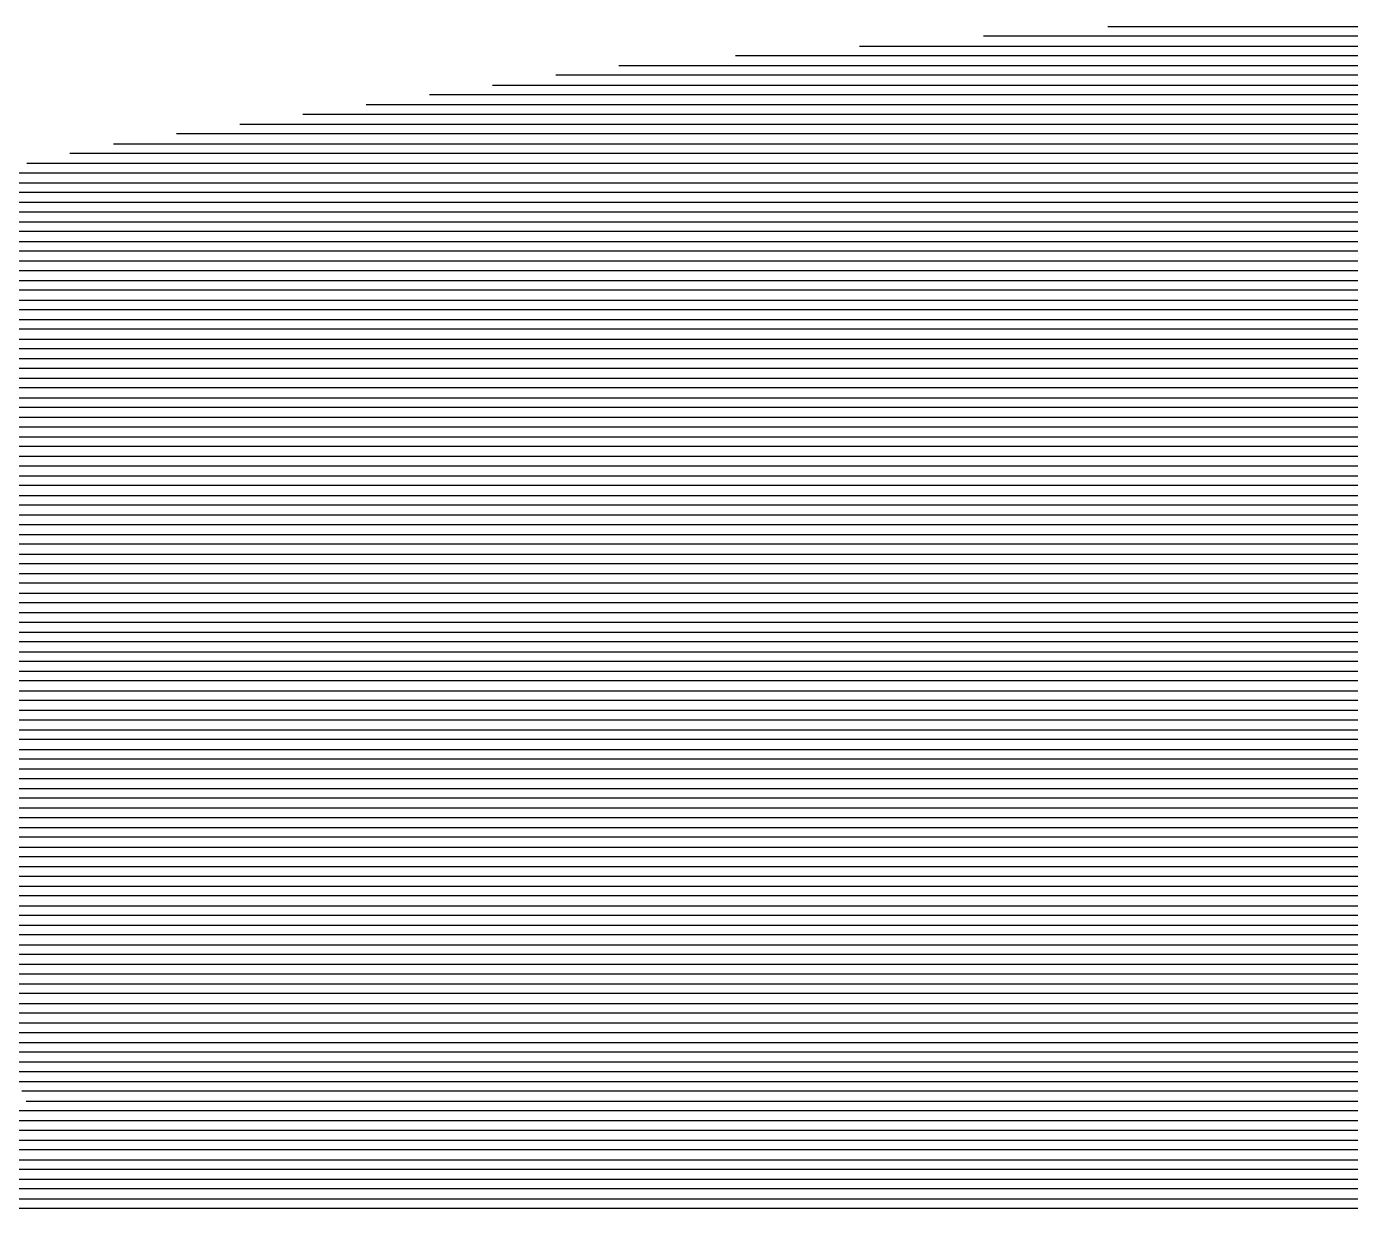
# Model space of a CAD drawing. Header units: metres. Extents: x -7 to 7, y -7 to 7.
# Drawn here: x -1.37 to -0.014, y 5.775 to 6.985 of the extents above; entities that cross this region are included whole.
import ezdxf

# ---------------------------------------------------------------- set-up
doc = ezdxf.new("R2010")
doc.units = ezdxf.units.M

msp = doc.modelspace()

# ---------------------------------------------------------------- linework, layer by layer
for p, q in [((-0.262379, 6.985147, -0.307873), (-0.2259, 6.985147, -0.304257)), ((-0.2259, 6.985147, -0.304257), (-0.225271, 6.985147, -0.304194)), ((-0.225271, 6.985147, -0.304194), (0.299277, 6.985147, -0.251262)), ((-0.227382, 6.975147, -0.304158), (-0.38942, 6.975147, -0.320217)), ((-0.224588, 6.975147, -0.303874), (-0.227382, 6.975147, -0.304158)), ((0.297307, 6.975147, -0.25121), (-0.224588, 6.975147, -0.303874)), ((-0.230346, 6.955147, -0.303958), (-0.643504, 6.955147, -0.344904)), ((-0.516462, 6.965147, -0.332561), (-0.228864, 6.965147, -0.304058)), ((-0.223221, 6.955147, -0.303236), (-0.230346, 6.955147, -0.303958)), ((-0.228864, 6.965147, -0.304058), (-0.223905, 6.965147, -0.303555)), ((-0.223905, 6.965147, -0.303555), (0.295338, 6.965147, -0.251158)), ((0.293368, 6.955147, -0.251107), (-0.223221, 6.955147, -0.303236)), ((-0.762811, 6.945147, -0.356468), (-0.754631, 6.945147, -0.355671)), ((-0.754631, 6.945147, -0.355671), (-0.231827, 6.945147, -0.303858)), ((-0.231827, 6.945147, -0.303858), (-0.222538, 6.945147, -0.302916)), ((-0.222538, 6.945147, -0.302916), (0.291399, 6.945147, -0.251055)), ((-0.753448, 6.935147, -0.355307), (-0.827531, 6.935147, -0.362526)), ((-0.233309, 6.935147, -0.303758), (-0.753448, 6.935147, -0.355307)), ((-0.221855, 6.935147, -0.302597), (-0.233309, 6.935147, -0.303758)), ((0.289429, 6.935147, -0.251003), (-0.221855, 6.935147, -0.302597)), ((-0.751082, 6.915147, -0.354579), (-0.956971, 6.915147, -0.374642)), ((-0.892251, 6.925147, -0.368584), (-0.752265, 6.925147, -0.354943)), ((-0.752265, 6.925147, -0.354943), (-0.234791, 6.925147, -0.303659)), ((-0.236273, 6.915147, -0.303559), (-0.751082, 6.915147, -0.354579)), ((-0.220488, 6.915147, -0.301958), (-0.236273, 6.915147, -0.303559)), ((-0.234791, 6.925147, -0.303659), (-0.221171, 6.925147, -0.302278)), ((-0.221171, 6.925147, -0.302278), (0.28746, 6.925147, -0.250952)), ((0.285491, 6.915147, -0.2509), (-0.220488, 6.915147, -0.301958)), ((-1.02169, 6.905147, -0.3807), (-0.749899, 6.905147, -0.354215)), ((-0.749899, 6.905147, -0.354215), (-0.237755, 6.905147, -0.303459)), ((-0.237755, 6.905147, -0.303459), (-0.219805, 6.905147, -0.301639)), ((-0.219805, 6.905147, -0.301639), (0.283521, 6.905147, -0.250848)), ((-0.748716, 6.895147, -0.353852), (-1.08641, 6.895147, -0.386757)), ((-0.239237, 6.895147, -0.303359), (-0.748716, 6.895147, -0.353852)), ((-0.219122, 6.895147, -0.30132), (-0.239237, 6.895147, -0.303359)), ((0.281552, 6.895147, -0.250797), (-0.219122, 6.895147, -0.30132)), ((-0.74635, 6.875147, -0.353124), (-1.21585, 6.875147, -0.398873)), ((-1.15113, 6.885147, -0.392815), (-0.747533, 6.885147, -0.353488)), ((-0.747533, 6.885147, -0.353488), (-0.240718, 6.885147, -0.303259)), ((-0.2422, 6.875147, -0.30316), (-0.74635, 6.875147, -0.353124)), ((-0.217755, 6.875147, -0.300681), (-0.2422, 6.875147, -0.30316)), ((-0.240718, 6.885147, -0.303259), (-0.218438, 6.885147, -0.301)), ((-0.218438, 6.885147, -0.301), (0.279582, 6.885147, -0.250745)), ((0.277613, 6.875147, -0.250693), (-0.217755, 6.875147, -0.300681)), ((-1.28057, 6.865147, -0.404931), (-0.745167, 6.865147, -0.35276)), ((-0.745167, 6.865147, -0.35276), (-0.243682, 6.865147, -0.30306)), ((-0.243682, 6.865147, -0.30306), (-0.217072, 6.865147, -0.300362)), ((-0.217072, 6.865147, -0.300362), (0.275643, 6.865147, -0.250642)), ((-1.2812, 6.855147, -0.404749), (-1.325169, 6.855147, -0.408966)), ((-1.278972, 6.855147, -0.404527), (-1.2812, 6.855147, -0.404749)), ((-0.743984, 6.855147, -0.352396), (-1.278972, 6.855147, -0.404527)), ((-0.245164, 6.855147, -0.30296), (-0.743984, 6.855147, -0.352396)), ((-0.216388, 6.855147, -0.300042), (-0.245164, 6.855147, -0.30296)), ((0.273674, 6.855147, -0.25059), (-0.216388, 6.855147, -0.300042)), ((-1.277739, 6.835147, -0.403924), (-1.412884, 6.835147, -0.416888)), ((-1.369026, 6.845147, -0.412927), (-1.27947, 6.845147, -0.404336)), ((-1.27947, 6.845147, -0.404336), (-1.274931, 6.845147, -0.403884)), ((-1.27089, 6.835147, -0.403242), (-1.277739, 6.835147, -0.403924)), ((-1.274931, 6.845147, -0.403884), (-0.742802, 6.845147, -0.352032)), ((-0.741619, 6.835147, -0.351668), (-1.27089, 6.835147, -0.403242)), ((-0.742802, 6.845147, -0.352032), (-0.246646, 6.845147, -0.30286)), ((-0.248127, 6.835147, -0.30276), (-0.741619, 6.835147, -0.351668)), ((-0.215022, 6.835147, -0.299404), (-0.248127, 6.835147, -0.30276)), ((-0.246646, 6.845147, -0.30286), (-0.215705, 6.845147, -0.299723)), ((-0.215705, 6.845147, -0.299723), (0.271704, 6.845147, -0.250538)), ((0.269735, 6.835147, -0.250487), (-0.215022, 6.835147, -0.299404)), ((-1.456741, 6.825147, -0.420849), (-1.276009, 6.825147, -0.403512)), ((-1.276009, 6.825147, -0.403512), (-1.266849, 6.825147, -0.402599)), ((-1.266849, 6.825147, -0.402599), (-0.740436, 6.825147, -0.351304)), ((-0.740436, 6.825147, -0.351304), (-0.249609, 6.825147, -0.302661)), ((-0.249609, 6.825147, -0.302661), (-0.214339, 6.825147, -0.299084)), ((-0.214339, 6.825147, -0.299084), (0.267766, 6.825147, -0.250435)), ((-1.274278, 6.815147, -0.4031), (-1.500598, 6.815147, -0.42481)), ((-1.262808, 6.815147, -0.401957), (-1.274278, 6.815147, -0.4031)), ((-0.739253, 6.815147, -0.35094), (-1.262808, 6.815147, -0.401957)), ((-0.251091, 6.815147, -0.302561), (-0.739253, 6.815147, -0.35094)), ((-0.213655, 6.815147, -0.298765), (-0.251091, 6.815147, -0.302561)), ((0.265796, 6.815147, -0.250383), (-0.213655, 6.815147, -0.298765)), ((-1.270817, 6.795147, -0.402275), (-1.588313, 6.795147, -0.432732)), ((-1.544456, 6.805147, -0.428771), (-1.272548, 6.805147, -0.402688)), ((-1.272548, 6.805147, -0.402688), (-1.258767, 6.805147, -0.401315)), ((-1.254726, 6.795147, -0.400672), (-1.270817, 6.795147, -0.402275)), ((-1.258767, 6.805147, -0.401315), (-0.73807, 6.805147, -0.350576)), ((-0.736887, 6.795147, -0.350212), (-1.254726, 6.795147, -0.400672)), ((-0.73807, 6.805147, -0.350576), (-0.252573, 6.805147, -0.302461)), ((-0.254055, 6.795147, -0.302361), (-0.736887, 6.795147, -0.350212)), ((-0.212289, 6.795147, -0.298126), (-0.254055, 6.795147, -0.302361)), ((-0.252573, 6.805147, -0.302461), (-0.212972, 6.805147, -0.298445)), ((-0.212972, 6.805147, -0.298445), (0.263827, 6.805147, -0.250332)), ((0.261857, 6.795147, -0.25028), (-0.212289, 6.795147, -0.298126)), ((-1.632171, 6.785147, -0.436693), (-1.269086, 6.785147, -0.401863)), ((-1.269086, 6.785147, -0.401863), (-1.250685, 6.785147, -0.40003)), ((-1.250685, 6.785147, -0.40003), (-0.735704, 6.785147, -0.349849)), ((-0.735704, 6.785147, -0.349849), (-0.255537, 6.785147, -0.302261)), ((-0.255537, 6.785147, -0.302261), (-0.211605, 6.785147, -0.297807)), ((-0.211605, 6.785147, -0.297807), (0.259888, 6.785147, -0.250229)), ((-1.267356, 6.775147, -0.401451), (-1.676028, 6.775147, -0.440654)), ((-1.246644, 6.775147, -0.399387), (-1.267356, 6.775147, -0.401451)), ((-0.734521, 6.775147, -0.349485), (-1.246644, 6.775147, -0.399387)), ((-0.257018, 6.775147, -0.302161), (-0.734521, 6.775147, -0.349485)), ((-0.210922, 6.775147, -0.297487), (-0.257018, 6.775147, -0.302161)), ((0.257918, 6.775147, -0.250177), (-0.210922, 6.775147, -0.297487)), ((-1.263895, 6.755147, -0.400627), (-1.751804, 6.755147, -0.447431)), ((-1.719885, 6.765147, -0.444615), (-1.265625, 6.765147, -0.401039)), ((-1.265625, 6.765147, -0.401039), (-1.242603, 6.765147, -0.398745)), ((-1.238562, 6.755147, -0.398103), (-1.263895, 6.755147, -0.400627)), ((-1.242603, 6.765147, -0.398745), (-0.733338, 6.765147, -0.349121)), ((-0.732155, 6.755147, -0.348757), (-1.238562, 6.755147, -0.398103)), ((-0.733338, 6.765147, -0.349121), (-0.2585, 6.765147, -0.302062)), ((-0.259982, 6.755147, -0.301962), (-0.732155, 6.755147, -0.348757)), ((-0.209556, 6.755147, -0.296849), (-0.259982, 6.755147, -0.301962)), ((-0.2585, 6.765147, -0.302062), (-0.210239, 6.765147, -0.297168)), ((-0.210239, 6.765147, -0.297168), (0.255949, 6.765147, -0.250125)), ((0.25398, 6.755147, -0.250074), (-0.209556, 6.755147, -0.296849)), ((-1.747415, 6.745147, -0.446764), (-1.262164, 6.745147, -0.400215)), ((-1.262164, 6.745147, -0.400215), (-1.234522, 6.745147, -0.39746)), ((-1.234522, 6.745147, -0.39746), (-0.730972, 6.745147, -0.348393)), ((-0.730972, 6.745147, -0.348393), (-0.261464, 6.745147, -0.301862)), ((-0.261464, 6.745147, -0.301862), (-0.208872, 6.745147, -0.296529)), ((-0.208872, 6.745147, -0.296529), (0.25201, 6.745147, -0.250022)), ((-1.260434, 6.735147, -0.399802), (-1.743026, 6.735147, -0.446097)), ((-1.738638, 6.725147, -0.445429), (-1.258703, 6.725147, -0.39939)), ((-1.230481, 6.735147, -0.396818), (-1.260434, 6.735147, -0.399802)), ((-1.258703, 6.725147, -0.39939), (-1.22644, 6.725147, -0.396175)), ((-0.729789, 6.735147, -0.348029), (-1.230481, 6.735147, -0.396818)), ((-1.22644, 6.725147, -0.396175), (-0.728606, 6.725147, -0.347665)), ((-0.262946, 6.735147, -0.301762), (-0.729789, 6.735147, -0.348029)), ((-0.728606, 6.725147, -0.347665), (-0.264428, 6.725147, -0.301662)), ((-0.264428, 6.725147, -0.301662), (-0.207506, 6.725147, -0.295891)), ((-0.208189, 6.735147, -0.29621), (-0.262946, 6.735147, -0.301762)), ((0.250041, 6.735147, -0.24997), (-0.208189, 6.735147, -0.29621)), ((-0.207506, 6.725147, -0.295891), (0.248071, 6.725147, -0.249919)), ((-1.256973, 6.715147, -0.398978), (-1.734249, 6.715147, -0.444762)), ((-1.222399, 6.715147, -0.395533), (-1.256973, 6.715147, -0.398978)), ((-0.727423, 6.715147, -0.347301), (-1.222399, 6.715147, -0.395533)), ((-0.265909, 6.715147, -0.301563), (-0.727423, 6.715147, -0.347301)), ((-0.206822, 6.715147, -0.295571), (-0.265909, 6.715147, -0.301563)), ((0.246102, 6.715147, -0.249867), (-0.206822, 6.715147, -0.295571)), ((-1.729861, 6.705147, -0.444095), (-1.255242, 6.705147, -0.398566)), ((-1.255242, 6.705147, -0.398566), (-1.218358, 6.705147, -0.394891)), ((-1.218358, 6.705147, -0.394891), (-0.72624, 6.705147, -0.346937)), ((-0.72624, 6.705147, -0.346937), (-0.267391, 6.705147, -0.301463)), ((-0.267391, 6.705147, -0.301463), (-0.206139, 6.705147, -0.295252)), ((-0.206139, 6.705147, -0.295252), (0.244132, 6.705147, -0.249815)), ((-1.253512, 6.695147, -0.398154), (-1.725472, 6.695147, -0.443428)), ((-1.721083, 6.685147, -0.442761), (-1.251781, 6.685147, -0.397741)), ((-1.214317, 6.695147, -0.394248), (-1.253512, 6.695147, -0.398154)), ((-1.251781, 6.685147, -0.397741), (-1.210276, 6.685147, -0.393606)), ((-0.725057, 6.695147, -0.346573), (-1.214317, 6.695147, -0.394248)), ((-1.210276, 6.685147, -0.393606), (-0.723874, 6.685147, -0.34621)), ((-0.268873, 6.695147, -0.301363), (-0.725057, 6.695147, -0.346573)), ((-0.723874, 6.685147, -0.34621), (-0.270355, 6.685147, -0.301263)), ((-0.270355, 6.685147, -0.301263), (-0.204773, 6.685147, -0.294613)), ((-0.205456, 6.695147, -0.294933), (-0.268873, 6.695147, -0.301363)), ((0.242163, 6.695147, -0.249764), (-0.205456, 6.695147, -0.294933)), ((-0.204773, 6.685147, -0.294613), (0.240194, 6.685147, -0.249712)), ((-1.25005, 6.675147, -0.397329), (-1.716695, 6.675147, -0.442094)), ((-1.206235, 6.675147, -0.392963), (-1.25005, 6.675147, -0.397329)), ((-0.722691, 6.675147, -0.345846), (-1.206235, 6.675147, -0.392963)), ((-0.271837, 6.675147, -0.301163), (-0.722691, 6.675147, -0.345846)), ((-0.204089, 6.675147, -0.294294), (-0.271837, 6.675147, -0.301163)), ((0.238224, 6.675147, -0.24966), (-0.204089, 6.675147, -0.294294)), ((-1.712306, 6.665147, -0.441426), (-1.24832, 6.665147, -0.396917)), ((-1.24832, 6.665147, -0.396917), (-1.202194, 6.665147, -0.392321)), ((-1.202194, 6.665147, -0.392321), (-0.721508, 6.665147, -0.345482)), ((-0.721508, 6.665147, -0.345482), (-0.273318, 6.665147, -0.301064)), ((-0.273318, 6.665147, -0.301064), (-0.203406, 6.665147, -0.293975)), ((-0.203406, 6.665147, -0.293975), (0.236255, 6.665147, -0.249609)), ((-1.246589, 6.655147, -0.396505), (-1.707918, 6.655147, -0.440759)), ((-1.703529, 6.645147, -0.440092), (-1.244859, 6.645147, -0.396093)), ((-1.198153, 6.655147, -0.391679), (-1.246589, 6.655147, -0.396505)), ((-1.244859, 6.645147, -0.396093), (-1.194112, 6.645147, -0.391036)), ((-0.720325, 6.655147, -0.345118), (-1.198153, 6.655147, -0.391679)), ((-1.194112, 6.645147, -0.391036), (-0.719142, 6.645147, -0.344754)), ((-0.2748, 6.655147, -0.300964), (-0.720325, 6.655147, -0.345118)), ((-0.719142, 6.645147, -0.344754), (-0.276282, 6.645147, -0.300864)), ((-0.276282, 6.645147, -0.300864), (-0.202039, 6.645147, -0.293336)), ((-0.202723, 6.655147, -0.293655), (-0.2748, 6.655147, -0.300964)), ((0.234285, 6.655147, -0.249557), (-0.202723, 6.655147, -0.293655)), ((-0.202039, 6.645147, -0.293336), (0.232316, 6.645147, -0.249505)), ((-1.243128, 6.635147, -0.39568), (-1.699141, 6.635147, -0.439425)), ((-1.190071, 6.635147, -0.390394), (-1.243128, 6.635147, -0.39568)), ((-0.717959, 6.635147, -0.34439), (-1.190071, 6.635147, -0.390394)), ((-0.277764, 6.635147, -0.300764), (-0.717959, 6.635147, -0.34439)), ((-0.201356, 6.635147, -0.293017), (-0.277764, 6.635147, -0.300764)), ((0.230346, 6.635147, -0.249454), (-0.201356, 6.635147, -0.293017)), ((-1.694752, 6.625147, -0.438758), (-1.241398, 6.625147, -0.395268)), ((-1.241398, 6.625147, -0.395268), (-1.18603, 6.625147, -0.389751)), ((-1.18603, 6.625147, -0.389751), (-0.716776, 6.625147, -0.344026)), ((-0.716776, 6.625147, -0.344026), (-0.279246, 6.625147, -0.300664)), ((-0.279246, 6.625147, -0.300664), (-0.200673, 6.625147, -0.292697)), ((-0.200673, 6.625147, -0.292697), (0.228377, 6.625147, -0.249402)), ((-1.239667, 6.615147, -0.394856), (-1.690363, 6.615147, -0.438091)), ((-1.685975, 6.605147, -0.437423), (-1.237937, 6.605147, -0.394444)), ((-1.181989, 6.615147, -0.389109), (-1.239667, 6.615147, -0.394856)), ((-1.237937, 6.605147, -0.394444), (-1.177948, 6.605147, -0.388467)), ((-0.715594, 6.615147, -0.343662), (-1.181989, 6.615147, -0.389109)), ((-1.177948, 6.605147, -0.388467), (-0.714411, 6.605147, -0.343298)), ((-0.280728, 6.615147, -0.300565), (-0.715594, 6.615147, -0.343662)), ((-0.714411, 6.605147, -0.343298), (-0.282209, 6.605147, -0.300465)), ((-0.282209, 6.605147, -0.300465), (-0.199306, 6.605147, -0.292059)), ((-0.19999, 6.615147, -0.292378), (-0.280728, 6.615147, -0.300565)), ((0.226407, 6.615147, -0.24935), (-0.19999, 6.615147, -0.292378)), ((-0.199306, 6.605147, -0.292059), (0.224438, 6.605147, -0.249299)), ((-1.236206, 6.595147, -0.394032), (-1.681586, 6.595147, -0.436756)), ((-1.173907, 6.595147, -0.387824), (-1.236206, 6.595147, -0.394032)), ((-0.713228, 6.595147, -0.342934), (-1.173907, 6.595147, -0.387824)), ((-0.283691, 6.595147, -0.300365), (-0.713228, 6.595147, -0.342934)), ((-0.198623, 6.595147, -0.291739), (-0.283691, 6.595147, -0.300365)), ((0.222469, 6.595147, -0.249247), (-0.198623, 6.595147, -0.291739)), ((-1.677198, 6.585147, -0.436089), (-1.234476, 6.585147, -0.39362)), ((-1.234476, 6.585147, -0.39362), (-1.169866, 6.585147, -0.387182)), ((-1.169866, 6.585147, -0.387182), (-0.712045, 6.585147, -0.34257)), ((-0.712045, 6.585147, -0.34257), (-0.285173, 6.585147, -0.300265)), ((-0.285173, 6.585147, -0.300265), (-0.19794, 6.585147, -0.29142)), ((-0.19794, 6.585147, -0.29142), (0.220499, 6.585147, -0.249195)), ((-1.232745, 6.575147, -0.393207), (-1.672809, 6.575147, -0.435422)), ((-1.66842, 6.565147, -0.434755), (-1.231014, 6.565147, -0.392795)), ((-1.165825, 6.575147, -0.386539), (-1.232745, 6.575147, -0.393207)), ((-1.231014, 6.565147, -0.392795), (-1.161785, 6.565147, -0.385897)), ((-0.710862, 6.575147, -0.342207), (-1.165825, 6.575147, -0.386539)), ((-1.161785, 6.565147, -0.385897), (-0.709679, 6.565147, -0.341843)), ((-0.286655, 6.575147, -0.300165), (-0.710862, 6.575147, -0.342207)), ((-0.709679, 6.565147, -0.341843), (-0.288137, 6.565147, -0.300065)), ((-0.288137, 6.565147, -0.300065), (-0.196573, 6.565147, -0.290781)), ((-0.197256, 6.575147, -0.291101), (-0.286655, 6.575147, -0.300165)), ((0.21853, 6.575147, -0.249144), (-0.197256, 6.575147, -0.291101)), ((-0.196573, 6.565147, -0.290781), (0.21656, 6.565147, -0.249092)), ((-1.229284, 6.555147, -0.392383), (-1.664032, 6.555147, -0.434088)), ((-1.157744, 6.555147, -0.385255), (-1.229284, 6.555147, -0.392383)), ((-0.708496, 6.555147, -0.341479), (-1.157744, 6.555147, -0.385255)), ((-0.289619, 6.555147, -0.299966), (-0.708496, 6.555147, -0.341479)), ((-0.19589, 6.555147, -0.290462), (-0.289619, 6.555147, -0.299966)), ((0.214591, 6.555147, -0.24904), (-0.19589, 6.555147, -0.290462)), ((-1.659643, 6.545147, -0.43342), (-1.227553, 6.545147, -0.391971)), ((-1.225823, 6.535147, -0.391559), (-1.655255, 6.535147, -0.432753)), ((-1.227553, 6.545147, -0.391971), (-1.153703, 6.545147, -0.384612)), ((-1.149662, 6.535147, -0.38397), (-1.225823, 6.535147, -0.391559)), ((-1.153703, 6.545147, -0.384612), (-0.707313, 6.545147, -0.341115)), ((-0.70613, 6.535147, -0.340751), (-1.149662, 6.535147, -0.38397)), ((-0.707313, 6.545147, -0.341115), (-0.2911, 6.545147, -0.299866)), ((-0.292582, 6.535147, -0.299766), (-0.70613, 6.535147, -0.340751)), ((-0.194523, 6.535147, -0.289823), (-0.292582, 6.535147, -0.299766)), ((-0.2911, 6.545147, -0.299866), (-0.195207, 6.545147, -0.290142)), ((-0.195207, 6.545147, -0.290142), (0.212621, 6.545147, -0.248989)), ((0.210652, 6.535147, -0.248937), (-0.194523, 6.535147, -0.289823)), ((-1.650866, 6.525147, -0.432086), (-1.224092, 6.525147, -0.391146)), ((-1.224092, 6.525147, -0.391146), (-1.145621, 6.525147, -0.383328)), ((-1.145621, 6.525147, -0.383328), (-0.704947, 6.525147, -0.340387)), ((-0.704947, 6.525147, -0.340387), (-0.294064, 6.525147, -0.299666)), ((-0.294064, 6.525147, -0.299666), (-0.19384, 6.525147, -0.289504)), ((-0.19384, 6.525147, -0.289504), (0.208683, 6.525147, -0.248885)), ((-1.222362, 6.515147, -0.390734), (-1.646477, 6.515147, -0.431419)), ((-1.14158, 6.515147, -0.382685), (-1.222362, 6.515147, -0.390734)), ((-0.703764, 6.515147, -0.340023), (-1.14158, 6.515147, -0.382685)), ((-0.295546, 6.515147, -0.299566), (-0.703764, 6.515147, -0.340023)), ((-0.193157, 6.515147, -0.289184), (-0.295546, 6.515147, -0.299566)), ((0.206713, 6.515147, -0.248834), (-0.193157, 6.515147, -0.289184)), ((-1.642089, 6.505147, -0.430752), (-1.220631, 6.505147, -0.390322)), ((-1.218901, 6.495147, -0.38991), (-1.6377, 6.495147, -0.430085)), ((-1.220631, 6.505147, -0.390322), (-1.137539, 6.505147, -0.382043)), ((-1.133498, 6.495147, -0.3814), (-1.218901, 6.495147, -0.38991)), ((-1.137539, 6.505147, -0.382043), (-0.702581, 6.505147, -0.339659)), ((-0.701398, 6.495147, -0.339295), (-1.133498, 6.495147, -0.3814)), ((-0.702581, 6.505147, -0.339659), (-0.297028, 6.505147, -0.299467)), ((-0.29851, 6.495147, -0.299367), (-0.701398, 6.495147, -0.339295)), ((-0.19179, 6.495147, -0.288546), (-0.29851, 6.495147, -0.299367)), ((-0.297028, 6.505147, -0.299467), (-0.192473, 6.505147, -0.288865)), ((-0.192473, 6.505147, -0.288865), (0.204744, 6.505147, -0.248782)), ((0.202774, 6.495147, -0.24873), (-0.19179, 6.495147, -0.288546)), ((-1.633312, 6.485147, -0.429417), (-1.21717, 6.485147, -0.389498)), ((-1.21717, 6.485147, -0.389498), (-1.129457, 6.485147, -0.380758)), ((-1.129457, 6.485147, -0.380758), (-0.700215, 6.485147, -0.338931)), ((-0.700215, 6.485147, -0.338931), (-0.299991, 6.485147, -0.299267)), ((-0.299991, 6.485147, -0.299267), (-0.191107, 6.485147, -0.288226)), ((-0.191107, 6.485147, -0.288226), (0.200805, 6.485147, -0.248679)), ((-1.21544, 6.475147, -0.389085), (-1.628923, 6.475147, -0.42875)), ((-1.125416, 6.475147, -0.380116), (-1.21544, 6.475147, -0.389085)), ((-0.699032, 6.475147, -0.338568), (-1.125416, 6.475147, -0.380116)), ((-0.301473, 6.475147, -0.299167), (-0.699032, 6.475147, -0.338568)), ((-0.190424, 6.475147, -0.287907), (-0.301473, 6.475147, -0.299167)), ((0.198835, 6.475147, -0.248627), (-0.190424, 6.475147, -0.287907)), ((-1.624534, 6.465147, -0.428083), (-1.213709, 6.465147, -0.388673)), ((-1.211978, 6.455147, -0.388261), (-1.620146, 6.455147, -0.427416)), ((-1.213709, 6.465147, -0.388673), (-1.121375, 6.465147, -0.379473)), ((-1.117334, 6.455147, -0.378831), (-1.211978, 6.455147, -0.388261)), ((-1.121375, 6.465147, -0.379473), (-0.697849, 6.465147, -0.338204)), ((-0.696666, 6.455147, -0.33784), (-1.117334, 6.455147, -0.378831)), ((-0.697849, 6.465147, -0.338204), (-0.302955, 6.465147, -0.299067)), ((-0.304437, 6.455147, -0.298968), (-0.696666, 6.455147, -0.33784)), ((-0.189057, 6.455147, -0.287268), (-0.304437, 6.455147, -0.298968)), ((-0.302955, 6.465147, -0.299067), (-0.18974, 6.465147, -0.287588)), ((-0.18974, 6.465147, -0.287588), (0.196866, 6.465147, -0.248575)), ((0.194897, 6.455147, -0.248524), (-0.189057, 6.455147, -0.287268)), ((-1.615757, 6.445147, -0.426749), (-1.210248, 6.445147, -0.387849)), ((-1.210248, 6.445147, -0.387849), (-1.113293, 6.445147, -0.378188)), ((-1.113293, 6.445147, -0.378188), (-0.695483, 6.445147, -0.337476)), ((-0.695483, 6.445147, -0.337476), (-0.305919, 6.445147, -0.298868)), ((-0.305919, 6.445147, -0.298868), (-0.188374, 6.445147, -0.286949)), ((-0.188374, 6.445147, -0.286949), (0.192927, 6.445147, -0.248472)), ((-1.208517, 6.435147, -0.387437), (-1.611369, 6.435147, -0.426082)), ((-1.109252, 6.435147, -0.377546), (-1.208517, 6.435147, -0.387437)), ((-0.6943, 6.435147, -0.337112), (-1.109252, 6.435147, -0.377546)), ((-0.3074, 6.435147, -0.298768), (-0.6943, 6.435147, -0.337112)), ((-0.18769, 6.435147, -0.28663), (-0.3074, 6.435147, -0.298768)), ((0.190958, 6.435147, -0.24842), (-0.18769, 6.435147, -0.28663)), ((-1.60698, 6.425147, -0.425414), (-1.206787, 6.425147, -0.387025)), ((-1.205056, 6.415147, -0.386612), (-1.602592, 6.415147, -0.424747)), ((-1.206787, 6.425147, -0.387025), (-1.105211, 6.425147, -0.376904)), ((-1.10117, 6.415147, -0.376261), (-1.205056, 6.415147, -0.386612)), ((-1.105211, 6.425147, -0.376904), (-0.693117, 6.425147, -0.336748)), ((-0.691934, 6.415147, -0.336384), (-1.10117, 6.415147, -0.376261)), ((-0.693117, 6.425147, -0.336748), (-0.308882, 6.425147, -0.298668)), ((-0.310364, 6.415147, -0.298568), (-0.691934, 6.415147, -0.336384)), ((-0.186324, 6.415147, -0.285991), (-0.310364, 6.415147, -0.298568)), ((-0.308882, 6.425147, -0.298668), (-0.187007, 6.425147, -0.28631)), ((-0.187007, 6.425147, -0.28631), (0.188988, 6.425147, -0.248369)), ((0.187019, 6.415147, -0.248317), (-0.186324, 6.415147, -0.285991)), ((-1.598203, 6.405147, -0.42408), (-1.203326, 6.405147, -0.3862)), ((-1.203326, 6.405147, -0.3862), (-1.097129, 6.405147, -0.375619)), ((-1.097129, 6.405147, -0.375619), (-0.690751, 6.405147, -0.33602)), ((-0.690751, 6.405147, -0.33602), (-0.311846, 6.405147, -0.298468)), ((-0.311846, 6.405147, -0.298468), (-0.185641, 6.405147, -0.285672)), ((-0.185641, 6.405147, -0.285672), (0.185049, 6.405147, -0.248265)), ((-1.201595, 6.395147, -0.385788), (-1.593814, 6.395147, -0.423413)), ((-1.093088, 6.395147, -0.374976), (-1.201595, 6.395147, -0.385788)), ((-0.689568, 6.395147, -0.335656), (-1.093088, 6.395147, -0.374976)), ((-0.313328, 6.395147, -0.298369), (-0.689568, 6.395147, -0.335656)), ((-0.184957, 6.395147, -0.285352), (-0.313328, 6.395147, -0.298369)), ((0.18308, 6.395147, -0.248214), (-0.184957, 6.395147, -0.285352)), ((-1.589426, 6.385147, -0.422746), (-1.199865, 6.385147, -0.385376)), ((-1.198134, 6.375147, -0.384964), (-1.585037, 6.375147, -0.422079)), ((-1.199865, 6.385147, -0.385376), (-1.089047, 6.385147, -0.374334)), ((-1.085007, 6.375147, -0.373692), (-1.198134, 6.375147, -0.384964)), ((-1.089047, 6.385147, -0.374334), (-0.688386, 6.385147, -0.335292)), ((-0.687203, 6.375147, -0.334928), (-1.085007, 6.375147, -0.373692)), ((-0.688386, 6.385147, -0.335292), (-0.31481, 6.385147, -0.298269)), ((-0.316291, 6.375147, -0.298169), (-0.687203, 6.375147, -0.334928)), ((-0.183591, 6.375147, -0.284714), (-0.316291, 6.375147, -0.298169)), ((-0.31481, 6.385147, -0.298269), (-0.184274, 6.385147, -0.285033)), ((-0.184274, 6.385147, -0.285033), (0.181111, 6.385147, -0.248162)), ((0.179141, 6.375147, -0.24811), (-0.183591, 6.375147, -0.284714)), ((-1.580649, 6.365147, -0.421411), (-1.196404, 6.365147, -0.384551)), ((-1.196404, 6.365147, -0.384551), (-1.080966, 6.365147, -0.373049)), ((-1.080966, 6.365147, -0.373049), (-0.68602, 6.365147, -0.334565)), ((-0.68602, 6.365147, -0.334565), (-0.317773, 6.365147, -0.298069)), ((-0.317773, 6.365147, -0.298069), (-0.182907, 6.365147, -0.284394)), ((-0.182907, 6.365147, -0.284394), (0.177172, 6.365147, -0.248059)), ((-1.194673, 6.355147, -0.384139), (-1.57626, 6.355147, -0.420744)), ((-1.571871, 6.345147, -0.420077), (-1.192943, 6.345147, -0.383727)), ((-1.076925, 6.355147, -0.372407), (-1.194673, 6.355147, -0.384139)), ((-1.192943, 6.345147, -0.383727), (-1.072884, 6.345147, -0.371764)), ((-0.684837, 6.355147, -0.334201), (-1.076925, 6.355147, -0.372407)), ((-1.072884, 6.345147, -0.371764), (-0.683654, 6.345147, -0.333837)), ((-0.319255, 6.355147, -0.297969), (-0.684837, 6.355147, -0.334201)), ((-0.683654, 6.345147, -0.333837), (-0.320737, 6.345147, -0.29787)), ((-0.320737, 6.345147, -0.29787), (-0.181541, 6.345147, -0.283756)), ((-0.182224, 6.355147, -0.284075), (-0.319255, 6.355147, -0.297969)), ((0.175202, 6.355147, -0.248007), (-0.182224, 6.355147, -0.284075)), ((-0.181541, 6.345147, -0.283756), (0.173233, 6.345147, -0.247955)), ((-1.191212, 6.335147, -0.383315), (-1.567483, 6.335147, -0.41941)), ((-1.068843, 6.335147, -0.371122), (-1.191212, 6.335147, -0.383315)), ((-0.682471, 6.335147, -0.333473), (-1.068843, 6.335147, -0.371122)), ((-0.322219, 6.335147, -0.29777), (-0.682471, 6.335147, -0.333473)), ((-0.180858, 6.335147, -0.283436), (-0.322219, 6.335147, -0.29777)), ((0.171263, 6.335147, -0.247904), (-0.180858, 6.335147, -0.283436)), ((-1.563094, 6.325147, -0.418743), (-1.189481, 6.325147, -0.382903)), ((-1.189481, 6.325147, -0.382903), (-1.064802, 6.325147, -0.37048)), ((-1.064802, 6.325147, -0.37048), (-0.681288, 6.325147, -0.333109)), ((-0.681288, 6.325147, -0.333109), (-0.323701, 6.325147, -0.29767)), ((-0.323701, 6.325147, -0.29767), (-0.180174, 6.325147, -0.283117)), ((-0.180174, 6.325147, -0.283117), (0.169294, 6.325147, -0.247852)), ((-1.187751, 6.315147, -0.38249), (-1.558706, 6.315147, -0.418076)), ((-1.554317, 6.305147, -0.417408), (-1.18602, 6.305147, -0.382078)), ((-1.060761, 6.315147, -0.369837), (-1.187751, 6.315147, -0.38249)), ((-1.18602, 6.305147, -0.382078), (-1.05672, 6.305147, -0.369195)), ((-0.680105, 6.315147, -0.332745), (-1.060761, 6.315147, -0.369837)), ((-1.05672, 6.305147, -0.369195), (-0.678922, 6.305147, -0.332381)), ((-0.325182, 6.315147, -0.29757), (-0.680105, 6.315147, -0.332745)), ((-0.678922, 6.305147, -0.332381), (-0.326664, 6.305147, -0.29747)), ((-0.326664, 6.305147, -0.29747), (-0.178808, 6.305147, -0.282478)), ((-0.179491, 6.315147, -0.282798), (-0.325182, 6.315147, -0.29757)), ((0.167324, 6.315147, -0.2478), (-0.179491, 6.315147, -0.282798)), ((-0.178808, 6.305147, -0.282478), (0.165355, 6.305147, -0.247749)), ((-1.18429, 6.295147, -0.381666), (-1.549928, 6.295147, -0.416741)), ((-1.052679, 6.295147, -0.368552), (-1.18429, 6.295147, -0.381666)), ((-0.677739, 6.295147, -0.332017), (-1.052679, 6.295147, -0.368552)), ((-0.328146, 6.295147, -0.297371), (-0.677739, 6.295147, -0.332017)), ((-0.178124, 6.295147, -0.282159), (-0.328146, 6.295147, -0.297371)), ((0.163386, 6.295147, -0.247697), (-0.178124, 6.295147, -0.282159)), ((-1.54554, 6.285147, -0.416074), (-1.182559, 6.285147, -0.381254)), ((-1.182559, 6.285147, -0.381254), (-1.048638, 6.285147, -0.36791)), ((-1.048638, 6.285147, -0.36791), (-0.676556, 6.285147, -0.331653)), ((-0.676556, 6.285147, -0.331653), (-0.329628, 6.285147, -0.297271)), ((-0.329628, 6.285147, -0.297271), (-0.177441, 6.285147, -0.28184)), ((-0.177441, 6.285147, -0.28184), (0.161416, 6.285147, -0.247645)), ((-1.180829, 6.275147, -0.380842), (-1.541151, 6.275147, -0.415407)), ((-1.536763, 6.265147, -0.41474), (-1.179098, 6.265147, -0.38043)), ((-1.044597, 6.275147, -0.367268), (-1.180829, 6.275147, -0.380842)), ((-1.179098, 6.265147, -0.38043), (-1.040556, 6.265147, -0.366625)), ((-0.675373, 6.275147, -0.331289), (-1.044597, 6.275147, -0.367268)), ((-1.040556, 6.265147, -0.366625), (-0.67419, 6.265147, -0.330926)), ((-0.33111, 6.275147, -0.297171), (-0.675373, 6.275147, -0.331289)), ((-0.67419, 6.265147, -0.330926), (-0.332591, 6.265147, -0.297071)), ((-0.332591, 6.265147, -0.297071), (-0.176075, 6.265147, -0.281201)), ((-0.176758, 6.275147, -0.28152), (-0.33111, 6.275147, -0.297171)), ((0.159447, 6.275147, -0.247594), (-0.176758, 6.275147, -0.28152)), ((-0.176075, 6.265147, -0.281201), (0.157477, 6.265147, -0.247542)), ((-1.177368, 6.255147, -0.380017), (-1.532374, 6.255147, -0.414073)), ((-1.036515, 6.255147, -0.365983), (-1.177368, 6.255147, -0.380017)), ((-0.673007, 6.255147, -0.330562), (-1.036515, 6.255147, -0.365983)), ((-0.334073, 6.255147, -0.296971), (-0.673007, 6.255147, -0.330562)), ((-0.175391, 6.255147, -0.280881), (-0.334073, 6.255147, -0.296971)), ((0.155508, 6.255147, -0.247491), (-0.175391, 6.255147, -0.280881)), ((-1.527985, 6.245147, -0.413405), (-1.175637, 6.245147, -0.379605)), ((-1.175637, 6.245147, -0.379605), (-1.032474, 6.245147, -0.36534)), ((-1.032474, 6.245147, -0.36534), (-0.671824, 6.245147, -0.330198)), ((-0.671824, 6.245147, -0.330198), (-0.335555, 6.245147, -0.296872)), ((-0.335555, 6.245147, -0.296872), (-0.174708, 6.245147, -0.280562)), ((-0.174708, 6.245147, -0.280562), (0.153538, 6.245147, -0.247439)), ((-1.173907, 6.235147, -0.379193), (-1.523597, 6.235147, -0.412738)), ((-1.519208, 6.225147, -0.412071), (-1.172176, 6.225147, -0.378781)), ((-1.028433, 6.235147, -0.364698), (-1.173907, 6.235147, -0.379193)), ((-1.172176, 6.225147, -0.378781), (-1.024392, 6.225147, -0.364056)), ((-0.670641, 6.235147, -0.329834), (-1.028433, 6.235147, -0.364698)), ((-1.024392, 6.225147, -0.364056), (-0.669458, 6.225147, -0.32947)), ((-0.337037, 6.235147, -0.296772), (-0.670641, 6.235147, -0.329834)), ((-0.669458, 6.225147, -0.32947), (-0.338519, 6.225147, -0.296672)), ((-0.338519, 6.225147, -0.296672), (-0.173341, 6.225147, -0.279923)), ((-0.174025, 6.235147, -0.280243), (-0.337037, 6.235147, -0.296772)), ((0.151569, 6.235147, -0.247387), (-0.174025, 6.235147, -0.280243)), ((-0.173341, 6.225147, -0.279923), (0.1496, 6.225147, -0.247336)), ((-1.170445, 6.215147, -0.378369), (-1.51482, 6.215147, -0.411404)), ((-1.020351, 6.215147, -0.363413), (-1.170445, 6.215147, -0.378369)), ((-0.668275, 6.215147, -0.329106), (-1.020351, 6.215147, -0.363413)), ((-0.340001, 6.215147, -0.296572), (-0.668275, 6.215147, -0.329106)), ((-0.172658, 6.215147, -0.279604), (-0.340001, 6.215147, -0.296572)), ((0.14763, 6.215147, -0.247284), (-0.172658, 6.215147, -0.279604)), ((-1.510431, 6.205147, -0.410737), (-1.168715, 6.205147, -0.377956)), ((-1.168715, 6.205147, -0.377956), (-1.01631, 6.205147, -0.362771)), ((-1.01631, 6.205147, -0.362771), (-0.667092, 6.205147, -0.328742)), ((-0.667092, 6.205147, -0.328742), (-0.341482, 6.205147, -0.296472)), ((-0.341482, 6.205147, -0.296472), (-0.171975, 6.205147, -0.279285)), ((-0.171975, 6.205147, -0.279285), (0.145661, 6.205147, -0.247232)), ((-1.166984, 6.195147, -0.377544), (-1.506042, 6.195147, -0.410069)), ((-1.501654, 6.185147, -0.409402), (-1.165254, 6.185147, -0.377132)), ((-1.01227, 6.195147, -0.362128), (-1.166984, 6.195147, -0.377544)), ((-1.165254, 6.185147, -0.377132), (-1.008229, 6.185147, -0.361486)), ((-0.665909, 6.195147, -0.328378), (-1.01227, 6.195147, -0.362128)), ((-1.008229, 6.185147, -0.361486), (-0.664726, 6.185147, -0.328014)), ((-0.342964, 6.195147, -0.296372), (-0.665909, 6.195147, -0.328378)), ((-0.664726, 6.185147, -0.328014), (-0.344446, 6.185147, -0.296273)), ((-0.344446, 6.185147, -0.296273), (-0.170608, 6.185147, -0.278646)), ((-0.171292, 6.195147, -0.278965), (-0.342964, 6.195147, -0.296372)), ((0.143691, 6.195147, -0.247181), (-0.171292, 6.195147, -0.278965)), ((-0.170608, 6.185147, -0.278646), (0.141722, 6.185147, -0.247129)), ((-1.163523, 6.175147, -0.37672), (-1.497265, 6.175147, -0.408735)), ((-1.004188, 6.175147, -0.360844), (-1.163523, 6.175147, -0.37672)), ((-0.663543, 6.175147, -0.32765), (-1.004188, 6.175147, -0.360844)), ((-0.345928, 6.175147, -0.296173), (-0.663543, 6.175147, -0.32765)), ((-0.169925, 6.175147, -0.278327), (-0.345928, 6.175147, -0.296173)), ((0.139752, 6.175147, -0.247077), (-0.169925, 6.175147, -0.278327)), ((-1.492877, 6.165147, -0.408068), (-1.161793, 6.165147, -0.376308)), ((-1.161793, 6.165147, -0.376308), (-1.000147, 6.165147, -0.360201)), ((-1.000147, 6.165147, -0.360201), (-0.662361, 6.165147, -0.327286)), ((-0.662361, 6.165147, -0.327286), (-0.34741, 6.165147, -0.296073)), ((-0.34741, 6.165147, -0.296073), (-0.169242, 6.165147, -0.278007)), ((-0.169242, 6.165147, -0.278007), (0.137783, 6.165147, -0.247026)), ((-1.160062, 6.155147, -0.375895), (-1.488488, 6.155147, -0.407401)), ((-1.4841, 6.145147, -0.406734), (-1.158332, 6.145147, -0.375483)), ((-0.996106, 6.155147, -0.359559), (-1.160062, 6.155147, -0.375895)), ((-1.158332, 6.145147, -0.375483), (-0.992065, 6.145147, -0.358916)), ((-0.661178, 6.155147, -0.326923), (-0.996106, 6.155147, -0.359559)), ((-0.992065, 6.145147, -0.358916), (-0.659995, 6.145147, -0.326559)), ((-0.348892, 6.155147, -0.295973), (-0.661178, 6.155147, -0.326923)), ((-0.659995, 6.145147, -0.326559), (-0.350373, 6.145147, -0.295873)), ((-0.350373, 6.145147, -0.295873), (-0.167875, 6.145147, -0.277369)), ((-0.168558, 6.155147, -0.277688), (-0.348892, 6.155147, -0.295973)), ((0.135814, 6.155147, -0.246974), (-0.168558, 6.155147, -0.277688)), ((-0.167875, 6.145147, -0.277369), (0.133844, 6.145147, -0.246922)), ((-1.156601, 6.135147, -0.375071), (-1.479711, 6.135147, -0.406066)), ((-0.988024, 6.135147, -0.358274), (-1.156601, 6.135147, -0.375071)), ((-0.658812, 6.135147, -0.326195), (-0.988024, 6.135147, -0.358274)), ((-0.351855, 6.135147, -0.295774), (-0.658812, 6.135147, -0.326195)), ((-0.167192, 6.135147, -0.277049), (-0.351855, 6.135147, -0.295774)), ((0.131875, 6.135147, -0.246871), (-0.167192, 6.135147, -0.277049)), ((-1.475322, 6.125147, -0.405399), (-1.154871, 6.125147, -0.374659)), ((-1.15314, 6.115147, -0.374247), (-1.470934, 6.115147, -0.404732)), ((-1.154871, 6.125147, -0.374659), (-0.983983, 6.125147, -0.357632)), ((-0.979942, 6.115147, -0.356989), (-1.15314, 6.115147, -0.374247)), ((-0.983983, 6.125147, -0.357632), (-0.657629, 6.125147, -0.325831)), ((-0.656446, 6.115147, -0.325467), (-0.979942, 6.115147, -0.356989)), ((-0.657629, 6.125147, -0.325831), (-0.353337, 6.125147, -0.295674)), ((-0.354819, 6.115147, -0.295574), (-0.656446, 6.115147, -0.325467)), ((-0.165825, 6.115147, -0.276411), (-0.354819, 6.115147, -0.295574)), ((-0.353337, 6.125147, -0.295674), (-0.166509, 6.125147, -0.27673)), ((-0.166509, 6.125147, -0.27673), (0.129905, 6.125147, -0.246819)), ((0.127936, 6.115147, -0.246767), (-0.165825, 6.115147, -0.276411)), ((-1.466545, 6.105147, -0.404065), (-1.151409, 6.105147, -0.373835)), ((-1.151409, 6.105147, -0.373835), (-0.975901, 6.105147, -0.356347)), ((-0.975901, 6.105147, -0.356347), (-0.655263, 6.105147, -0.325103)), ((-0.655263, 6.105147, -0.325103), (-0.356301, 6.105147, -0.295474)), ((-0.356301, 6.105147, -0.295474), (-0.165142, 6.105147, -0.276091)), ((-0.165142, 6.105147, -0.276091), (0.125966, 6.105147, -0.246716)), ((-1.149679, 6.095147, -0.373422), (-1.462157, 6.095147, -0.403398)), ((-0.97186, 6.095147, -0.355705), (-1.149679, 6.095147, -0.373422)), ((-0.65408, 6.095147, -0.324739), (-0.97186, 6.095147, -0.355705)), ((-0.357782, 6.095147, -0.295374), (-0.65408, 6.095147, -0.324739)), ((-0.164459, 6.095147, -0.275772), (-0.357782, 6.095147, -0.295374)), ((0.123997, 6.095147, -0.246664), (-0.164459, 6.095147, -0.275772)), ((-1.457768, 6.085147, -0.402731), (-1.147948, 6.085147, -0.37301)), ((-1.146218, 6.075147, -0.372598), (-1.453379, 6.075147, -0.402063)), ((-1.147948, 6.085147, -0.37301), (-0.967819, 6.085147, -0.355062)), ((-0.963778, 6.075147, -0.35442), (-1.146218, 6.075147, -0.372598)), ((-0.967819, 6.085147, -0.355062), (-0.652897, 6.085147, -0.324375)), ((-0.651714, 6.075147, -0.324011), (-0.963778, 6.075147, -0.35442)), ((-0.652897, 6.085147, -0.324375), (-0.359264, 6.085147, -0.295275)), ((-0.360746, 6.075147, -0.295175), (-0.651714, 6.075147, -0.324011)), ((-0.163092, 6.075147, -0.275133), (-0.360746, 6.075147, -0.295175)), ((-0.359264, 6.085147, -0.295275), (-0.163775, 6.085147, -0.275453)), ((-0.163775, 6.085147, -0.275453), (0.122027, 6.085147, -0.246612)), ((0.120058, 6.075147, -0.246561), (-0.163092, 6.075147, -0.275133)), ((-1.448991, 6.065147, -0.401396), (-1.144487, 6.065147, -0.372186)), ((-1.144487, 6.065147, -0.372186), (-0.959737, 6.065147, -0.353777)), ((-0.959737, 6.065147, -0.353777), (-0.650531, 6.065147, -0.323647)), ((-0.650531, 6.065147, -0.323647), (-0.362228, 6.065147, -0.295075)), ((-0.362228, 6.065147, -0.295075), (-0.162409, 6.065147, -0.274814)), ((-0.162409, 6.065147, -0.274814), (0.118089, 6.065147, -0.246509)), ((-1.142757, 6.055147, -0.371774), (-1.444602, 6.055147, -0.400729)), ((-0.955696, 6.055147, -0.353135), (-1.142757, 6.055147, -0.371774)), ((-0.649348, 6.055147, -0.323284), (-0.955696, 6.055147, -0.353135)), ((-0.36371, 6.055147, -0.294975), (-0.649348, 6.055147, -0.323284)), ((-0.161726, 6.055147, -0.274495), (-0.36371, 6.055147, -0.294975)), ((0.116119, 6.055147, -0.246457), (-0.161726, 6.055147, -0.274495)), ((-1.440214, 6.045147, -0.400062), (-1.141026, 6.045147, -0.371361)), ((-1.139296, 6.035147, -0.370949), (-1.435825, 6.035147, -0.399395)), ((-1.141026, 6.045147, -0.371361), (-0.951655, 6.045147, -0.352493)), ((-0.947614, 6.035147, -0.35185), (-1.139296, 6.035147, -0.370949)), ((-0.951655, 6.045147, -0.352493), (-0.648165, 6.045147, -0.32292)), ((-0.646982, 6.035147, -0.322556), (-0.947614, 6.035147, -0.35185)), ((-0.648165, 6.045147, -0.32292), (-0.365192, 6.045147, -0.294875)), ((-0.366673, 6.035147, -0.294776), (-0.646982, 6.035147, -0.322556)), ((-0.160359, 6.035147, -0.273856), (-0.366673, 6.035147, -0.294776)), ((-0.365192, 6.045147, -0.294875), (-0.161042, 6.045147, -0.274175)), ((-0.161042, 6.045147, -0.274175), (0.11415, 6.045147, -0.246406)), ((0.11218, 6.035147, -0.246354), (-0.160359, 6.035147, -0.273856)), ((-1.431436, 6.025147, -0.398728), (-1.137565, 6.025147, -0.370537)), ((-1.137565, 6.025147, -0.370537), (-0.943573, 6.025147, -0.351208)), ((-0.943573, 6.025147, -0.351208), (-0.645799, 6.025147, -0.322192)), ((-0.645799, 6.025147, -0.322192), (-0.368155, 6.025147, -0.294676)), ((-0.368155, 6.025147, -0.294676), (-0.159676, 6.025147, -0.273537)), ((-0.159676, 6.025147, -0.273537), (0.110211, 6.025147, -0.246302)), ((-1.135835, 6.015147, -0.370125), (-1.427048, 6.015147, -0.39806)), ((-0.939532, 6.015147, -0.350565), (-1.135835, 6.015147, -0.370125)), ((-0.644616, 6.015147, -0.321828), (-0.939532, 6.015147, -0.350565)), ((-0.369637, 6.015147, -0.294576), (-0.644616, 6.015147, -0.321828)), ((-0.158992, 6.015147, -0.273217), (-0.369637, 6.015147, -0.294576)), ((0.108241, 6.015147, -0.246251), (-0.158992, 6.015147, -0.273217)), ((-1.422659, 6.005147, -0.397393), (-1.134104, 6.005147, -0.369713)), ((-1.132373, 5.995147, -0.3693), (-1.418271, 5.995147, -0.396726)), ((-1.134104, 6.005147, -0.369713), (-0.935492, 6.005147, -0.349923)), ((-0.931451, 5.995147, -0.349281), (-1.132373, 5.995147, -0.3693)), ((-0.935492, 6.005147, -0.349923), (-0.643433, 6.005147, -0.321464)), ((-0.64225, 5.995147, -0.3211), (-0.931451, 5.995147, -0.349281)), ((-0.643433, 6.005147, -0.321464), (-0.371119, 6.005147, -0.294476)), ((-0.372601, 5.995147, -0.294376), (-0.64225, 5.995147, -0.3211)), ((-0.157626, 5.995147, -0.272578), (-0.372601, 5.995147, -0.294376)), ((-0.371119, 6.005147, -0.294476), (-0.158309, 6.005147, -0.272898)), ((-0.158309, 6.005147, -0.272898), (0.106272, 6.005147, -0.246199)), ((0.104303, 5.995147, -0.246147), (-0.157626, 5.995147, -0.272578)), ((-1.413882, 5.985147, -0.396059), (-1.130643, 5.985147, -0.368888)), ((-1.130643, 5.985147, -0.368888), (-0.92741, 5.985147, -0.348638)), ((-0.92741, 5.985147, -0.348638), (-0.641067, 5.985147, -0.320736)), ((-0.641067, 5.985147, -0.320736), (-0.374083, 5.985147, -0.294276)), ((-0.374083, 5.985147, -0.294276), (-0.156943, 5.985147, -0.272259)), ((-0.156943, 5.985147, -0.272259), (0.102333, 5.985147, -0.246096)), ((-1.128912, 5.975147, -0.368476), (-1.409493, 5.975147, -0.395392)), ((-0.923369, 5.975147, -0.347996), (-1.128912, 5.975147, -0.368476)), ((-0.639884, 5.975147, -0.320372), (-0.923369, 5.975147, -0.347996)), ((-0.375564, 5.975147, -0.294177), (-0.639884, 5.975147, -0.320372)), ((-0.156259, 5.975147, -0.27194), (-0.375564, 5.975147, -0.294177)), ((0.100364, 5.975147, -0.246044), (-0.156259, 5.975147, -0.27194)), ((-1.405105, 5.965147, -0.394725), (-1.127182, 5.965147, -0.368064)), ((-1.125451, 5.955147, -0.367652), (-1.400716, 5.955147, -0.394057)), ((-1.127182, 5.965147, -0.368064), (-0.919328, 5.965147, -0.347353)), ((-0.915287, 5.955147, -0.346711), (-1.125451, 5.955147, -0.367652)), ((-0.919328, 5.965147, -0.347353), (-0.638701, 5.965147, -0.320008)), ((-0.637518, 5.955147, -0.319644), (-0.915287, 5.955147, -0.346711)), ((-0.638701, 5.965147, -0.320008), (-0.377046, 5.965147, -0.294077)), ((-0.378528, 5.955147, -0.293977), (-0.637518, 5.955147, -0.319644)), ((-0.154893, 5.955147, -0.271301), (-0.378528, 5.955147, -0.293977)), ((-0.377046, 5.965147, -0.294077), (-0.155576, 5.965147, -0.27162)), ((-0.155576, 5.965147, -0.27162), (0.098394, 5.965147, -0.245992)), ((0.096425, 5.955147, -0.245941), (-0.154893, 5.955147, -0.271301)), ((-1.396328, 5.945147, -0.39339), (-1.123721, 5.945147, -0.36724)), ((-1.123721, 5.945147, -0.36724), (-0.911246, 5.945147, -0.346069)), ((-0.911246, 5.945147, -0.346069), (-0.636335, 5.945147, -0.319281)), ((-0.636335, 5.945147, -0.319281), (-0.38001, 5.945147, -0.293877)), ((-0.38001, 5.945147, -0.293877), (-0.154209, 5.945147, -0.270982)), ((-0.154209, 5.945147, -0.270982), (0.094455, 5.945147, -0.245889)), ((-1.12199, 5.935147, -0.366827), (-1.391939, 5.935147, -0.392723)), ((-1.387551, 5.925147, -0.392056), (-1.12026, 5.925147, -0.366415)), ((-0.907205, 5.935147, -0.345426), (-1.12199, 5.935147, -0.366827)), ((-1.12026, 5.925147, -0.366415), (-0.903164, 5.925147, -0.344784)), ((-0.635153, 5.935147, -0.318917), (-0.907205, 5.935147, -0.345426)), ((-0.903164, 5.925147, -0.344784), (-0.63397, 5.925147, -0.318553)), ((-0.381492, 5.935147, -0.293777), (-0.635153, 5.935147, -0.318917)), ((-0.63397, 5.925147, -0.318553), (-0.382974, 5.925147, -0.293678)), ((-0.382974, 5.925147, -0.293678), (-0.152843, 5.925147, -0.270343)), ((-0.153526, 5.935147, -0.270662), (-0.381492, 5.935147, -0.293777)), ((0.092486, 5.935147, -0.245837), (-0.153526, 5.935147, -0.270662)), ((-0.152843, 5.925147, -0.270343), (0.090517, 5.925147, -0.245786)), ((-1.118529, 5.915147, -0.366003), (-1.383162, 5.915147, -0.391389)), ((-0.899123, 5.915147, -0.344141), (-1.118529, 5.915147, -0.366003)), ((-0.632787, 5.915147, -0.318189), (-0.899123, 5.915147, -0.344141)), ((-0.384455, 5.915147, -0.293578), (-0.632787, 5.915147, -0.318189)), ((-0.15216, 5.915147, -0.270024), (-0.384455, 5.915147, -0.293578)), ((0.088547, 5.915147, -0.245734), (-0.15216, 5.915147, -0.270024)), ((-1.378773, 5.905147, -0.390722), (-1.116799, 5.905147, -0.365591)), ((-1.116799, 5.905147, -0.365591), (-0.895082, 5.905147, -0.343499)), ((-0.895082, 5.905147, -0.343499), (-0.631604, 5.905147, -0.317825)), ((-0.631604, 5.905147, -0.317825), (-0.385937, 5.905147, -0.293478)), ((-0.385937, 5.905147, -0.293478), (-0.151476, 5.905147, -0.269704)), ((-0.151476, 5.905147, -0.269704), (0.086578, 5.905147, -0.245682)), ((-1.115068, 5.895147, -0.365179), (-1.374385, 5.895147, -0.390054)), ((-1.369996, 5.885147, -0.389387), (-1.113337, 5.885147, -0.364766)), ((-0.891041, 5.895147, -0.342857), (-1.115068, 5.895147, -0.365179)), ((-1.113337, 5.885147, -0.364766), (-0.887, 5.885147, -0.342214)), ((-0.630421, 5.895147, -0.317461), (-0.891041, 5.895147, -0.342857)), ((-0.887, 5.885147, -0.342214), (-0.629238, 5.885147, -0.317097)), ((-0.387419, 5.895147, -0.293378), (-0.630421, 5.895147, -0.317461)), ((-0.629238, 5.885147, -0.317097), (-0.388901, 5.885147, -0.293278)), ((-0.388901, 5.885147, -0.293278), (-0.15011, 5.885147, -0.269066)), ((-0.150793, 5.895147, -0.269385), (-0.387419, 5.895147, -0.293378)), ((0.084608, 5.895147, -0.245631), (-0.150793, 5.895147, -0.269385)), ((-0.15011, 5.885147, -0.269066), (0.082639, 5.885147, -0.245579)), ((-1.365608, 5.875147, -0.38872), (-1.555522, 5.875147, -0.407343)), ((-1.111607, 5.875147, -0.364354), (-1.365608, 5.875147, -0.38872)), ((-0.882959, 5.875147, -0.341572), (-1.111607, 5.875147, -0.364354)), ((-0.628055, 5.875147, -0.316733), (-0.882959, 5.875147, -0.341572)), ((-0.390383, 5.875147, -0.293179), (-0.628055, 5.875147, -0.316733)), ((-0.149426, 5.875147, -0.268746), (-0.390383, 5.875147, -0.293179)), ((0.080669, 5.875147, -0.245527), (-0.149426, 5.875147, -0.268746)), ((-1.553286, 5.865147, -0.406887), (-1.361219, 5.865147, -0.388053)), ((-1.361219, 5.865147, -0.388053), (-1.109876, 5.865147, -0.363942)), ((-1.109876, 5.865147, -0.363942), (-0.878918, 5.865147, -0.340929)), ((-0.878918, 5.865147, -0.340929), (-0.626872, 5.865147, -0.316369)), ((-0.626872, 5.865147, -0.316369), (-0.391864, 5.865147, -0.293079)), ((-0.391864, 5.865147, -0.293079), (-0.148743, 5.865147, -0.268427)), ((-0.148743, 5.865147, -0.268427), (0.0787, 5.865147, -0.245476)), ((-1.35683, 5.855147, -0.387386), (-1.551049, 5.855147, -0.406431)), ((-1.548812, 5.845147, -0.405975), (-1.352442, 5.845147, -0.386719)), ((-1.108146, 5.855147, -0.36353), (-1.35683, 5.855147, -0.387386)), ((-1.352442, 5.845147, -0.386719), (-1.106415, 5.845147, -0.363118)), ((-0.874877, 5.855147, -0.340287), (-1.108146, 5.855147, -0.36353)), ((-1.106415, 5.845147, -0.363118), (-0.870836, 5.845147, -0.339645)), ((-0.625689, 5.855147, -0.316005), (-0.874877, 5.855147, -0.340287)), ((-0.870836, 5.845147, -0.339645), (-0.624506, 5.845147, -0.315642)), ((-0.393346, 5.855147, -0.292979), (-0.625689, 5.855147, -0.316005)), ((-0.624506, 5.845147, -0.315642), (-0.394828, 5.845147, -0.292879)), ((-0.394828, 5.845147, -0.292879), (-0.147377, 5.845147, -0.267788)), ((-0.14806, 5.855147, -0.268108), (-0.393346, 5.855147, -0.292979)), ((0.076731, 5.855147, -0.245424), (-0.14806, 5.855147, -0.268108)), ((-0.147377, 5.845147, -0.267788), (0.074761, 5.845147, -0.245372)), ((-1.348053, 5.835147, -0.386051), (-1.546576, 5.835147, -0.405519)), ((-1.104685, 5.835147, -0.362705), (-1.348053, 5.835147, -0.386051)), ((-0.866795, 5.835147, -0.339002), (-1.104685, 5.835147, -0.362705)), ((-0.623323, 5.835147, -0.315278), (-0.866795, 5.835147, -0.339002)), ((-0.39631, 5.835147, -0.292779), (-0.623323, 5.835147, -0.315278)), ((-0.146693, 5.835147, -0.267469), (-0.39631, 5.835147, -0.292779)), ((0.072792, 5.835147, -0.245321), (-0.146693, 5.835147, -0.267469)), ((-1.544339, 5.825147, -0.405063), (-1.343665, 5.825147, -0.385384)), ((-1.343665, 5.825147, -0.385384), (-1.102954, 5.825147, -0.362293)), ((-1.102954, 5.825147, -0.362293), (-0.862755, 5.825147, -0.33836)), ((-0.862755, 5.825147, -0.33836), (-0.62214, 5.825147, -0.314914)), ((-0.62214, 5.825147, -0.314914), (-0.397792, 5.825147, -0.29268)), ((-0.397792, 5.825147, -0.29268), (-0.14601, 5.825147, -0.26715)), ((-0.14601, 5.825147, -0.26715), (0.070822, 5.825147, -0.245269)), ((-1.339276, 5.815147, -0.384717), (-1.542103, 5.815147, -0.404606)), ((-1.539866, 5.805147, -0.40415), (-1.334887, 5.805147, -0.38405)), ((-1.101224, 5.815147, -0.361881), (-1.339276, 5.815147, -0.384717)), ((-1.334887, 5.805147, -0.38405), (-1.099493, 5.805147, -0.361469)), ((-0.858714, 5.815147, -0.337717), (-1.101224, 5.815147, -0.361881)), ((-1.099493, 5.805147, -0.361469), (-0.854673, 5.805147, -0.337075)), ((-0.620957, 5.815147, -0.31455), (-0.858714, 5.815147, -0.337717)), ((-0.854673, 5.805147, -0.337075), (-0.619774, 5.805147, -0.314186)), ((-0.399274, 5.815147, -0.29258), (-0.620957, 5.815147, -0.31455)), ((-0.619774, 5.805147, -0.314186), (-0.400755, 5.805147, -0.29248)), ((-0.400755, 5.805147, -0.29248), (-0.144643, 5.805147, -0.266511)), ((-0.145327, 5.815147, -0.26683), (-0.399274, 5.815147, -0.29258)), ((0.068853, 5.815147, -0.245217), (-0.145327, 5.815147, -0.26683)), ((-0.144643, 5.805147, -0.266511), (0.066883, 5.805147, -0.245166)), ((-1.330499, 5.795147, -0.383383), (-1.53763, 5.795147, -0.403694)), ((-1.097763, 5.795147, -0.361057), (-1.330499, 5.795147, -0.383383)), ((-0.850632, 5.795147, -0.336433), (-1.097763, 5.795147, -0.361057)), ((-0.618591, 5.795147, -0.313822), (-0.850632, 5.795147, -0.336433)), ((-0.402237, 5.795147, -0.29238), (-0.618591, 5.795147, -0.313822)), ((-0.14396, 5.795147, -0.266192), (-0.402237, 5.795147, -0.29238)), ((0.064914, 5.795147, -0.245114), (-0.14396, 5.795147, -0.266192)), ((-1.535393, 5.785147, -0.403238), (-1.32611, 5.785147, -0.382716)), ((-1.32611, 5.785147, -0.382716), (-1.096032, 5.785147, -0.360645)), ((-1.096032, 5.785147, -0.360645), (-0.846591, 5.785147, -0.33579)), ((-0.846591, 5.785147, -0.33579), (-0.617408, 5.785147, -0.313458)), ((-0.617408, 5.785147, -0.313458), (-0.403719, 5.785147, -0.29228)), ((-0.403719, 5.785147, -0.29228), (-0.143277, 5.785147, -0.265872)), ((-0.143277, 5.785147, -0.265872), (0.062944, 5.785147, -0.245062)), ((-1.321722, 5.775147, -0.382048), (-1.533157, 5.775147, -0.402782)), ((-1.094301, 5.775147, -0.360232), (-1.321722, 5.775147, -0.382048)), ((-0.84255, 5.775147, -0.335148), (-1.094301, 5.775147, -0.360232)), ((-0.616225, 5.775147, -0.313094), (-0.84255, 5.775147, -0.335148)), ((-0.405201, 5.775147, -0.29218), (-0.616225, 5.775147, -0.313094)), ((-0.142594, 5.775147, -0.265553), (-0.405201, 5.775147, -0.29218)), ((0.060975, 5.775147, -0.245011), (-0.142594, 5.775147, -0.265553))]:
    msp.add_line(p, q)

doc.saveas('drawing.dxf')
